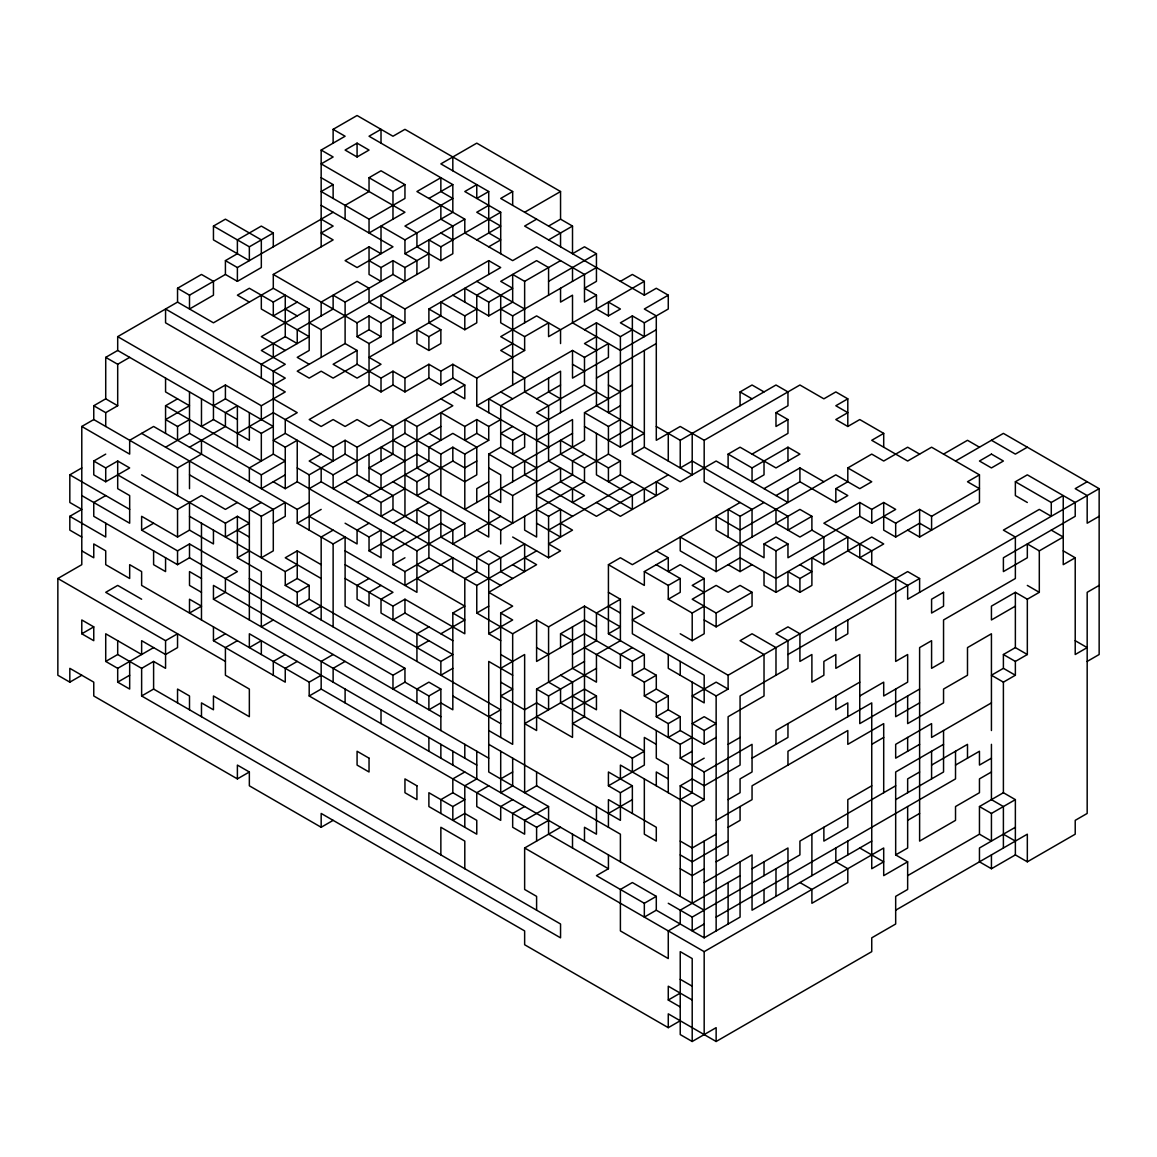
<?xml version="1.0" encoding="UTF-8"?>
<svg xmlns="http://www.w3.org/2000/svg" width="1157" height="1157" viewBox="0 0 1157 1157"><rect width="100%" height="100%" fill="white"/><g stroke="black" fill="none" stroke-linecap="round" stroke-linejoin="round"><path stroke-width="1.5" d="M333.129 143.15L333.129 129.338L357.079 115.512L392.975 136.237L404.95 129.338L512.667 191.527L512.667 205.353M321.169 246.803L321.169 150.063L345.104 136.237L333.129 129.338M213.452 226.078L249.348 246.803L249.348 260.629L213.452 239.889L213.452 226.078L225.413 219.165L261.323 239.889L261.323 267.542L237.387 281.353L225.413 274.455L189.502 295.18L177.542 288.267L177.542 302.093L117.696 336.644L117.696 350.455L237.387 419.557M357.079 143.15L345.104 150.063L357.079 156.976L369.04 150.063L357.079 143.15L357.079 156.976M333.129 198.44L333.129 184.614L321.169 191.527L369.04 219.165L404.95 198.44L404.95 184.614L381.015 170.788L369.04 177.701L369.04 191.527L345.104 205.339L345.104 219.165M177.542 288.267L201.477 274.455L213.452 281.353L213.452 295.18L189.502 309.006L189.502 295.18M225.413 274.455L225.413 260.629L237.387 253.716L237.387 239.889L261.323 226.078L273.298 232.991L273.298 246.803M249.348 246.803L273.298 232.991M225.413 260.629L237.387 267.542L333.129 212.252M105.721 357.368L117.696 364.281L117.696 405.745L105.721 398.832L105.721 357.368L117.696 350.455M369.04 177.701L392.975 191.527L404.95 184.614M117.696 364.281L129.671 357.368M309.194 364.281L297.233 357.368L309.194 350.455L309.194 309.006L273.298 288.267L273.298 274.455L333.129 239.904L321.169 232.991L333.129 226.078L321.169 219.165M273.298 288.267L213.452 322.817L177.542 302.093M428.885 198.44L452.821 184.614L452.821 212.252L404.95 239.889L381.015 226.078L381.015 253.716L369.04 246.803L345.104 260.629L357.079 267.542L392.975 246.803L321.169 205.353M81.785 675.24L69.825 682.153L57.85 675.24L57.85 578.5L81.785 564.674L81.785 426.47L93.76 419.557L93.76 405.745L105.721 398.832M249.348 302.093L237.387 295.18L249.348 288.267L273.298 302.093L285.258 295.18L285.258 336.644L297.233 343.557L297.233 329.731L333.129 309.006L333.129 295.18L345.104 302.093L392.975 274.455L404.95 281.353L404.95 267.542L428.885 253.716M93.76 405.745L105.721 412.659L117.696 405.745M297.233 302.093L273.298 315.904L273.298 302.093M488.731 246.803L500.706 239.904L488.731 232.991L488.731 191.527L476.771 198.44L476.771 184.614L464.796 191.527L500.706 212.252L500.706 253.716M309.194 309.006L261.323 336.644L285.258 350.455M369.04 260.629L381.015 267.542L392.975 260.629L404.95 267.542M404.95 239.889L404.95 253.716L464.796 219.165L464.796 232.991L512.667 260.629L536.602 246.803L584.487 274.455L584.487 302.093L596.448 295.18L596.448 309.006L608.423 315.904L620.398 309.006L608.423 302.093L608.423 315.904M488.731 205.353L476.771 212.252L500.706 226.078L476.771 239.904M512.667 191.527L500.706 198.44L560.552 232.991L560.552 246.803M165.567 433.383L165.567 405.745L177.542 398.832M285.258 336.644L261.323 350.455L285.258 364.281L273.298 371.195L273.298 454.108L249.348 467.934L249.348 481.76M309.194 322.817L321.169 329.731L428.885 267.542L428.885 239.904L440.86 246.803L500.706 212.252M81.785 537.036L69.825 530.123L69.825 516.311L81.785 509.398L69.825 502.485L69.825 474.847L81.785 467.934M93.76 461.021L105.721 467.934L117.696 461.021L129.671 467.934L105.721 481.76L93.76 474.847L93.76 461.021L105.721 454.123M117.696 336.644L213.452 391.919L225.413 385.006L261.323 405.745L285.258 391.919L165.567 322.817L165.567 309.006L285.258 378.108L273.298 385.006M464.796 219.165L416.925 191.527L440.86 177.701L440.86 191.527L452.821 198.44L404.95 226.078L416.925 232.991L416.925 246.803L440.86 260.629L452.821 253.716L452.821 226.078L440.86 219.165L440.86 205.339M524.642 212.252L560.552 191.527L560.552 219.165L548.577 226.078M165.567 378.108L165.567 391.919L189.502 405.745L165.567 419.572L177.542 426.47L189.502 419.572M213.452 405.745L225.413 398.832L225.413 385.006M273.298 274.455L357.079 322.817L369.04 315.904L381.015 322.817L392.975 315.904L392.975 343.557M536.602 219.165L524.642 226.078L644.333 295.18L656.294 288.267L668.269 295.18L668.269 309.006L644.333 322.817L632.358 315.904L620.398 322.817L644.333 336.644L644.333 322.817M165.567 447.209L189.502 433.383L261.323 474.847L285.258 461.021L273.298 454.108M249.348 412.659L249.348 440.296L213.452 419.572L201.477 426.47L201.477 398.832M357.079 364.281L357.079 350.455L345.104 343.557L297.233 371.195L309.194 378.108L321.169 371.195L333.129 378.108L357.079 364.281L381.015 378.108L392.975 371.195L404.95 378.108L428.885 364.281L440.86 371.195L452.821 364.281L476.771 378.108L524.642 350.455L524.642 336.644L548.577 322.817L548.577 336.644L644.333 281.353L644.333 295.18M357.079 322.817L357.079 336.644L369.04 329.731L381.015 336.644L381.015 322.817M381.015 309.006L381.015 295.18L404.95 309.006L488.731 260.629L500.706 267.542L428.885 309.006L428.885 322.817L440.86 329.731L440.86 343.557L428.885 350.455L416.925 343.557L416.925 329.731L428.885 336.644L440.86 329.731M105.721 495.572L93.76 502.485L93.76 516.311L177.542 564.674L189.502 557.775L392.975 675.24L404.95 668.327L404.95 682.153L392.975 689.066L392.975 675.24M189.502 447.209L225.413 426.47L225.413 412.659L237.387 405.745L237.387 447.209M357.079 350.455L333.129 364.281L357.079 378.108L381.015 364.281L369.04 357.368L440.86 315.904L440.86 302.093L464.796 315.904L476.771 309.006M357.079 336.644L369.04 343.557L381.015 336.644M392.975 329.731L404.95 322.817L404.95 309.006M548.577 239.904L572.513 226.078L572.513 253.716L584.487 246.803L596.448 253.716L596.448 281.353L584.487 288.267L596.448 295.18M93.76 419.557L177.542 467.934L201.477 454.123L201.477 440.296M237.387 433.383L273.298 412.659L333.129 447.209L345.104 440.296L357.079 447.209L464.796 385.006L464.796 398.832L452.821 391.919M488.731 288.267L476.771 295.18L476.771 322.817L464.796 329.731L428.885 309.006M249.348 426.47L261.323 433.383L273.298 426.47L225.413 398.832M464.796 302.093L464.796 288.267L488.731 302.093L512.667 288.267L500.706 281.353L536.602 260.629L548.577 267.542L548.577 295.18M452.821 295.18L488.731 315.904L512.667 302.093L512.667 274.44L524.642 281.353L560.552 260.629M333.129 447.209L333.129 461.021L285.258 433.383L273.298 440.296L285.258 447.209L297.233 440.296L297.233 481.76L285.258 488.673L273.298 481.76M464.796 385.006L452.821 378.108L440.86 385.006L428.885 378.108L404.95 391.919L392.975 385.006L381.015 391.919L369.04 385.006L309.194 419.557L321.169 426.47L333.129 419.557L345.104 426.47L357.079 419.557L369.04 426.47L381.015 419.557L392.975 426.47L392.975 454.108L369.04 467.934L381.015 474.847L416.925 454.108L464.796 481.76L476.771 474.847L476.771 447.209L452.821 433.383L428.885 447.209L428.885 461.021L357.079 502.485M548.577 281.353L596.448 253.716M213.452 530.123L213.452 543.949L189.502 530.123L177.542 537.036L141.631 516.311L141.631 530.123L153.606 523.224M117.696 474.847L177.542 509.398L201.477 495.572L225.413 509.398L237.387 502.485M500.706 309.006L512.667 315.904L596.448 267.542M285.258 474.847L261.323 488.659L261.323 474.847M321.169 454.108L309.194 461.021L333.129 474.847L404.95 433.383L440.86 454.108L452.821 447.209L464.796 454.108L488.731 440.296L488.731 426.47L500.706 419.557M512.667 343.557L500.706 350.455L512.667 357.368M620.398 281.353L632.358 274.455L644.333 281.353M141.631 530.123L177.542 550.862L189.502 543.949L237.387 571.587L225.413 578.5L225.413 592.326L213.452 599.225L213.452 585.413L440.86 716.704M225.413 523.224L237.387 516.311L249.348 523.224L225.413 537.036L225.413 523.224L141.631 474.847M261.323 502.485L249.348 509.398L249.348 619.964M309.194 530.123L309.194 474.847L345.104 454.108L345.104 440.296M189.502 474.847L261.323 516.311L285.258 502.485L285.258 516.311L273.298 523.224M309.194 488.673L321.169 481.76L321.169 467.934M404.95 433.383L404.95 419.557L416.925 426.47L452.821 405.745L440.86 398.832M584.487 329.731L596.448 322.817L620.398 336.644L632.358 329.731M81.785 633.79L93.76 626.877L93.76 640.689L81.785 633.79L81.785 619.964L93.76 626.877M81.785 426.47L129.671 454.123L129.671 440.296L153.606 426.47L297.233 509.398L309.194 502.485M428.885 530.123L392.975 509.398L392.975 495.572L357.079 474.847L333.129 488.673L333.129 474.847M392.975 440.296L404.95 447.209L440.86 426.47M476.771 378.108L476.771 405.745L572.513 350.455L584.487 357.368L608.423 343.557L608.423 357.368L572.513 378.108L572.513 350.455M596.448 336.644L584.487 343.557L596.448 350.455M668.269 295.18L644.333 309.006L656.294 315.904L656.294 440.296L680.229 426.47L704.179 440.296L799.921 385.006L823.871 398.832L835.831 391.919L847.806 398.832L847.806 426.47L835.831 419.557L847.806 412.659L835.831 405.745L847.806 398.832M237.387 516.311L237.387 557.775L249.348 550.862M297.233 509.398L297.233 523.224L321.169 509.398M428.885 433.383L440.86 440.296L440.86 412.659L464.796 426.47L476.771 419.557L488.731 426.47M488.731 440.296L476.771 433.383L464.796 440.296L464.796 426.47M536.602 398.832L560.552 385.006M656.294 329.731L620.398 350.455L572.513 322.817L572.513 295.18L560.552 302.093L560.552 288.267M165.567 640.689L177.542 633.79L177.542 647.602L165.567 654.515L141.631 640.689L141.631 654.515L105.721 633.79L105.721 661.428L117.696 654.515L141.631 668.341L153.606 661.428L165.567 668.341L165.567 640.689L57.85 578.5M321.169 564.674L297.233 550.862L285.258 557.775L321.169 578.5M333.129 530.123L321.169 537.036L321.169 619.964M345.104 481.76L381.015 502.485L404.95 488.673M596.448 502.485L620.398 516.311L668.269 488.659L656.294 481.76L656.294 495.572L620.398 474.847L620.398 461.021L608.423 467.934L560.552 440.296L560.552 454.123L584.487 467.934L584.487 481.76L500.706 530.123L428.885 488.673L416.925 495.572L416.925 481.76L452.821 461.021L452.821 447.209M512.667 426.47L500.706 433.383L512.667 440.296L524.642 433.383L524.642 447.195L512.667 454.108L512.667 440.296M608.423 398.832L584.487 385.006L536.602 412.644L548.577 419.557M596.448 378.108L656.294 343.557M129.671 661.428L129.671 689.066L117.696 682.153L117.696 668.341L153.606 647.602M189.502 516.311L285.258 571.587L297.233 564.674M297.233 523.224L333.129 543.949L345.104 537.036L345.104 606.138L440.86 661.428L452.821 654.515L381.015 613.051L381.015 599.225L392.975 592.326L345.104 564.674M369.04 523.224L357.079 530.123L357.079 543.949L309.194 516.311M392.975 509.398L381.015 516.311L381.015 502.485M476.771 461.021L464.796 467.934L452.821 461.021M476.771 530.123L488.731 537.036L488.731 454.108L500.706 447.209L536.602 467.934M488.731 412.659L488.731 398.832L536.602 426.47L596.448 391.919M117.696 682.153L129.671 675.24M285.258 571.587L285.258 585.413L297.233 578.5L309.194 585.413L309.194 599.225L500.706 709.791L488.731 716.704M369.04 537.036L381.015 530.123L381.015 557.775L369.04 550.862L369.04 537.036L345.104 523.224M392.975 523.224L428.885 502.485M536.602 440.296L572.513 419.557L572.513 447.209M464.796 454.108L464.796 509.398L584.487 440.296L584.487 412.659L632.358 385.006M213.452 626.877L213.452 640.689L225.413 633.79M285.258 585.413L297.233 592.326L309.194 585.413M369.04 550.862L404.95 530.123M416.925 523.224L416.925 509.398L428.885 516.311L440.86 509.398L440.86 537.036L488.731 564.674L524.642 543.949L524.642 571.587L512.667 564.674M488.731 481.76L476.771 488.659L476.771 502.485M488.731 454.108L512.667 467.934L572.513 433.383M620.398 405.745L608.423 412.659L608.423 371.195M141.631 695.979L153.606 689.066L560.552 924.009L560.552 937.835L141.631 695.979L141.631 668.341M237.387 640.689L225.413 647.602L225.413 675.24L249.348 689.066L249.348 716.704L213.452 695.979L213.452 709.791L201.477 702.892L201.477 716.704M273.298 619.964L261.323 626.877L261.323 571.587L237.387 557.775M309.194 599.225L297.233 606.138L297.233 592.326M381.015 543.949L392.975 550.862L440.86 523.224L452.821 530.123L452.821 543.949L500.706 516.311M584.487 412.659L608.423 426.47L620.398 419.557M309.194 613.051L321.169 606.138M369.04 578.5L357.079 585.413L357.079 599.225L369.04 606.138L369.04 592.326L381.015 585.413M392.975 550.862L392.975 564.674L404.95 557.775M297.233 481.76L416.925 550.862L464.796 523.224L464.796 537.036M500.706 488.659L512.667 495.572L560.552 467.934L560.552 481.76L584.487 495.572L572.513 502.485L572.513 488.673M584.487 454.108L572.513 461.021L572.513 474.847L536.602 495.572L572.513 516.311M608.423 440.296L632.358 426.47M392.975 564.674L404.95 571.587L428.885 557.775L476.771 585.413L536.602 550.862M584.487 467.934L608.423 454.123L620.398 461.021M584.487 426.47L620.398 447.209L644.333 433.383L596.448 405.745L596.448 322.817M285.258 654.515L273.298 661.428L273.298 675.24M632.358 315.904L632.358 454.123L644.333 447.209L692.204 474.847L692.204 433.383M740.075 405.745L740.075 391.919L752.05 385.006L764.025 391.919M297.233 661.428L285.258 668.327L285.258 682.153L213.452 640.689M345.104 578.5L392.975 606.138L404.95 599.225L464.796 633.776L464.796 578.5L476.771 571.587L476.771 557.775L488.731 550.862L500.706 557.775L500.706 571.587L512.667 578.5M536.602 509.398L548.577 516.311L560.552 509.398L560.552 537.036L536.602 523.224M620.398 474.847L608.423 481.76L608.423 467.934M775.985 509.398L775.985 523.21L799.921 537.036L811.896 530.123L811.896 516.311L787.96 530.123L787.96 516.311L692.204 461.021L680.229 467.934L680.229 440.296L775.985 385.006L787.96 391.919L787.96 405.745L775.985 412.659L775.985 426.47L787.96 419.557L787.96 433.383L752.05 454.108M333.129 654.515L321.169 661.428L321.169 689.066L309.194 695.979L309.194 682.153L321.169 675.24M452.821 640.689L404.95 613.051L392.975 619.964L392.975 606.138M548.577 530.123L632.358 481.76M345.104 661.428L333.129 668.327L333.129 682.153M668.269 474.847L596.448 516.311L548.577 488.673M428.885 626.877L416.925 633.776L416.925 661.428M440.86 730.53L440.86 689.066L428.885 695.979L428.885 709.791L440.86 702.878L452.821 709.791L452.821 613.051L464.796 606.138L416.925 578.5M512.667 537.036L548.577 557.775L560.552 550.862L548.577 543.949L572.513 530.123L560.552 523.21M728.115 454.108L740.075 447.209L775.985 467.934L799.921 454.108L787.96 447.209L752.05 467.934L728.115 454.108L728.115 467.934M416.925 647.602L428.885 640.689M440.86 633.776L464.796 619.964L452.821 613.051M476.771 585.413L476.771 613.051L488.731 606.138M500.706 737.428L500.706 613.051L512.667 606.138L488.731 592.312L536.602 564.674L524.642 557.761M69.825 682.153L69.825 668.341L93.76 682.153L93.76 695.979L237.387 778.892L249.348 771.994L249.348 785.805L321.169 827.269L333.129 820.356M500.706 640.689L488.731 633.776L512.667 619.964L500.706 613.051M644.333 654.515L632.358 661.414L632.358 675.24L644.333 668.327L644.333 654.515L608.423 633.776L608.423 564.674L620.398 557.761L632.358 564.674L740.075 502.485M847.806 426.47L859.767 419.557L883.702 433.383L883.702 447.209M452.821 668.327L440.86 675.24L440.86 661.428M476.771 613.051L512.667 633.776L536.602 619.964L548.577 626.877L584.487 606.138L620.398 626.863L608.423 633.776M764.025 488.659L799.921 467.934L823.871 481.76M608.423 564.674L644.333 585.413L644.333 571.587L668.269 557.761L668.269 571.587L680.229 564.674L704.179 578.5L704.179 633.776L692.204 640.689L680.229 633.776M728.115 537.036L728.115 509.398L740.075 516.311L764.025 502.485M775.985 495.572L799.921 481.76L835.831 502.485L847.806 495.572L835.831 488.659L835.831 502.485M883.702 433.383L871.742 440.296L907.652 461.021L931.587 447.209L979.458 474.847L979.458 502.485L919.613 537.036L907.652 530.123M500.706 668.327L524.642 654.515L524.642 792.719L536.602 785.805L620.398 834.183L620.398 861.82M560.552 647.602L560.552 633.776L584.487 619.964L596.448 626.877M608.423 592.312L620.398 599.225L596.448 613.051L596.448 640.689L572.513 654.515M835.831 488.659L847.806 481.76L847.806 467.934L871.742 454.108L883.702 461.021L907.652 447.209L919.613 454.108M668.269 585.413L680.229 578.5L680.229 592.312L668.269 599.225L668.269 585.413L644.333 571.587M1087.175 661.428L1099.15 654.515L1099.15 488.659L907.652 599.225L907.652 585.413L847.806 550.862L847.806 537.036L775.985 578.5L740.075 557.761L716.14 571.587L680.229 550.862L680.229 537.036L716.14 557.761L799.921 509.398L811.896 516.311M704.179 578.5L692.204 585.413L704.179 592.312M847.806 467.934L871.742 481.76L859.767 488.659L835.831 474.847L740.075 530.123L716.14 516.311L716.14 530.123L764.025 557.761L764.025 543.949L775.985 537.036L787.96 543.949L787.96 557.761L859.767 516.311L871.742 523.21L895.677 509.398L883.702 502.485L871.742 509.398L859.767 502.485L823.871 523.21L871.742 550.862L871.742 564.674M572.513 695.979L596.448 709.791L596.448 695.979L584.487 689.066L524.642 723.617L536.602 730.53L536.602 689.066L584.487 661.428M728.115 564.674L740.075 571.587L752.05 564.674M764.025 543.949L775.985 550.862L787.96 543.949M943.548 454.108L967.498 440.296L979.458 447.209M500.706 682.153L512.667 689.066L500.706 695.979L524.642 709.791L536.602 702.878L548.577 709.791L548.577 695.979L596.448 668.327M632.358 647.602L620.398 654.515L620.398 668.327L584.487 647.602M668.269 599.225L692.204 613.051L704.179 606.138M955.523 461.021L1003.394 433.383L1099.15 488.659M752.05 592.312L740.075 585.413L728.115 592.312L716.14 585.413L692.204 599.225L716.14 613.051L752.05 592.312L752.05 606.138L716.14 626.863L704.179 619.964M464.796 771.994L452.821 778.892L452.821 792.719L440.86 799.632L440.86 813.443M572.513 709.791L596.448 695.979M764.025 571.587L764.025 585.413L775.985 592.312L787.96 585.413L799.921 592.312L811.896 585.413L811.896 557.761L823.871 564.674L871.742 537.036L883.702 543.949L859.767 557.761L859.767 543.949M787.96 585.413L787.96 571.587L799.921 578.5L811.896 571.587L799.921 564.674M883.702 516.311L895.677 523.21L919.613 509.398L931.587 516.311L979.458 488.659L967.498 481.76L979.458 474.847M1027.329 447.209L1015.369 454.108L991.433 440.296M644.333 682.153L656.294 675.24L656.294 689.066L644.333 695.979L644.333 682.153L632.358 675.24M883.702 502.485L883.702 530.123L895.677 537.036L919.613 523.21L931.587 530.123L931.587 516.311M452.821 806.545L452.821 820.356L464.796 813.443L476.771 820.356L476.771 834.183L428.885 806.545L428.885 792.719L452.821 806.545L464.796 799.632L452.821 792.719M488.731 785.805L476.771 792.719L476.771 806.545L500.706 820.356L500.706 806.545L512.667 799.632M500.706 778.892L512.667 771.994M1027.329 502.485L1015.369 495.572L1015.369 481.76L1027.329 474.847L1075.215 502.485L1075.215 516.311L1003.394 557.761L1003.394 571.587L1027.329 557.761L1027.329 543.949L1039.304 550.862L1063.24 537.036L1051.279 530.123M656.294 702.878L668.269 695.979L668.269 709.791L656.294 716.704L656.294 702.878L644.333 695.979M728.115 675.24L728.115 689.066L716.14 682.153L692.204 695.979L704.179 702.878L704.179 675.24L632.358 633.776L632.358 606.138L644.333 613.051L632.358 619.964L728.115 675.24L907.652 571.587L919.613 578.5L919.613 592.312M524.642 806.545L512.667 813.443L512.667 827.269L524.642 834.183L524.642 820.356L548.577 806.545L548.577 834.183L608.423 868.733L608.423 854.907M668.269 723.617L680.229 716.704L680.229 730.53L668.269 737.428L668.269 723.617L656.294 716.704M668.269 654.515L668.269 668.327L716.14 695.964L728.115 689.066M787.96 654.515L919.613 578.5M1015.369 481.76L1051.279 502.485L1063.24 495.572L1063.24 564.674L1075.215 557.775L1075.215 654.515L1087.175 647.602L1075.215 640.689M1087.175 481.76L1075.215 488.659L1087.175 495.572L1087.175 523.21L1099.15 516.311M584.487 606.138L584.487 716.704L572.513 723.617L632.358 758.168L644.333 751.255L560.552 702.878L560.552 689.066L548.577 682.153L548.577 626.877M309.194 695.979L536.602 827.269L548.577 820.356M632.358 813.443L632.358 785.805L620.398 792.719L608.423 785.805L644.333 765.081L644.333 737.428L656.294 744.341M620.398 737.428L620.398 709.791L680.229 744.341L692.204 737.428M704.179 730.53L716.14 723.617L704.179 716.704L692.204 723.617L704.179 730.53L704.179 744.341L680.229 730.53M536.602 910.197L536.602 896.371L524.642 889.458L524.642 847.994L560.552 827.269M680.229 744.341L680.229 758.168L692.204 751.255M704.179 744.341L716.14 737.428M608.423 813.443L632.358 799.632M692.204 765.081L704.179 758.168M728.115 744.341L740.075 737.428M680.229 896.371L680.229 785.805L692.204 778.892L704.179 785.805L740.075 765.081L740.075 695.979L787.96 668.327L787.96 640.689L775.985 633.776L787.96 626.863L799.921 633.776L799.921 661.414L811.896 654.515L811.896 682.153L823.871 675.24L823.871 661.428L835.831 654.515L835.831 668.327L859.767 654.515L859.767 723.617L919.613 689.066M680.229 758.168L704.179 771.979L752.05 744.341L752.05 771.979L740.075 778.892L740.075 792.719L728.115 799.632M859.767 682.153L775.985 730.53L775.985 744.341M1039.304 550.862L1039.304 592.326L1027.329 599.225L1015.369 592.326L991.433 606.138L991.433 619.964L1015.369 606.138M680.229 799.632L692.204 792.719L692.204 682.153M752.05 758.168L787.96 737.428L787.96 723.617M859.767 695.979L883.702 682.153L883.702 695.979L907.652 682.153L907.652 654.515L895.677 661.428L895.677 578.5M620.398 778.892L620.398 765.081L692.204 806.53L704.179 799.632L704.179 771.979M608.423 868.733L596.448 875.647L644.333 903.284L656.294 896.371L656.294 910.197L704.179 937.835L740.075 917.096L740.075 861.82M1099.15 585.413L1087.175 592.326L1087.175 813.443L1075.215 820.356L1075.215 834.183L1027.329 861.82L1015.369 854.907L991.433 868.733L979.458 861.82L979.458 847.994L1015.369 827.269M716.14 820.356L752.05 799.632L752.05 785.805L847.806 730.53L847.806 744.341L883.702 723.617L883.702 792.719M919.613 702.878L895.677 716.704L895.677 689.066M1027.329 654.515L1015.369 661.428L1015.369 675.24L1003.394 682.153L991.433 675.24L1003.394 668.327L1003.394 654.515L1015.369 647.602L1027.329 654.515L1027.329 599.225M716.14 834.183L692.204 847.994L680.229 841.081M728.115 827.269L740.075 820.356L740.075 806.53M871.742 744.341L883.702 737.428M728.115 841.096L692.204 861.82L680.229 854.907M704.179 868.733L692.204 875.647L680.229 868.733M716.14 861.82L728.115 854.907L728.115 716.704L764.025 695.979L764.025 654.515L740.075 640.689L752.05 633.776L775.985 647.602L775.985 675.24M919.613 744.341L895.677 758.168L895.677 744.341L931.587 723.617L931.587 737.428L991.433 702.878M656.294 910.197L644.333 917.096L644.333 903.284M704.179 882.545L752.05 854.907L752.05 910.197L871.742 841.096M871.742 785.805L847.806 799.632L847.806 827.269L823.871 841.096L823.871 827.269M943.548 744.341L895.677 771.994L895.677 854.907L907.652 861.82L907.652 889.458L895.677 896.371L895.677 924.009L871.742 937.835L871.742 951.661L716.14 1041.488L668.269 1013.85L668.269 1027.662L680.229 1020.763M740.075 875.647L680.229 910.197L680.229 924.009L668.269 930.922L668.269 958.56L620.398 930.922L620.398 889.458L632.358 882.545L656.294 896.371M752.05 868.733L787.96 847.994L787.96 889.458M895.677 785.805L799.921 841.096L799.921 854.907L692.204 917.096L668.269 903.284M919.613 771.994L907.652 778.892L907.652 792.719M931.587 765.081L967.498 744.341L967.498 758.168M895.677 799.632L943.548 771.994L943.548 730.53M955.523 765.081L979.458 751.255L979.458 765.081L991.433 758.168M704.179 924.009L692.204 930.922L692.204 917.096M716.14 917.096L955.523 778.892L955.523 751.255M907.652 820.356L919.613 813.443M991.433 771.994L979.458 778.892L979.458 792.719L955.523 806.545L955.523 820.356L919.613 841.096L919.613 647.602L931.587 640.689L931.587 668.327L943.548 661.428L943.548 619.964L1015.369 578.5L1015.369 537.036L1003.394 530.123L1039.304 509.398L1051.279 516.311L1051.279 502.485M524.642 847.994L704.179 951.647L883.702 847.994L883.702 875.647L907.652 861.82M895.677 854.907L907.652 847.994L907.652 806.545M907.652 875.647L979.458 834.183L979.458 806.545L1003.394 792.719L1015.369 799.632L1015.369 854.907M692.204 1000.024L668.269 986.198L668.269 1000.024L680.229 993.111M979.458 806.545L991.433 813.443L1015.369 799.632M895.677 910.197L1027.329 834.183L1027.329 861.82M692.204 1041.488L692.204 958.56L680.229 951.647L680.229 1034.575L692.204 1041.488L716.14 1027.662L716.14 1041.488M560.552 191.527L476.771 143.15L440.86 163.889L488.731 191.527M560.552 219.165L572.513 226.078M452.821 184.614L369.04 136.237L381.015 129.338L381.015 143.15M1063.24 550.862L1075.215 557.775M321.169 150.063L333.129 156.976L321.169 163.889L404.95 212.252L369.04 232.991L369.04 219.165M740.075 391.919L752.05 398.832M775.985 412.659L787.96 419.557M440.86 232.991L452.821 239.904M321.169 177.701L333.129 184.614M1027.329 585.413L1039.304 592.326M476.771 281.353L524.642 309.006M404.95 253.716L416.925 260.629L416.925 274.455M524.642 336.644L500.706 322.817L500.706 295.18M572.513 364.281L584.487 371.195M608.423 385.006L620.398 391.919M524.642 350.455L500.706 336.644L536.602 315.904L560.552 329.731L560.552 343.557M656.294 426.47L680.229 440.296M811.896 530.123L823.871 537.036L823.871 564.674M512.667 371.195L524.642 378.108L524.642 391.919L548.577 405.745L548.577 461.021L632.358 509.398L632.358 495.572L596.448 474.847L596.448 433.383M560.552 398.832L548.577 391.919L548.577 378.108M1003.394 654.515L1015.369 661.428M404.95 322.817L369.04 302.093L369.04 288.267L357.079 281.353L321.169 302.093L321.169 315.904M632.358 454.123L680.229 481.76L716.14 461.021L787.96 502.485L787.96 488.673M1003.394 668.327L1015.369 675.24M500.706 391.919L512.667 398.832M476.771 405.745L548.577 447.209M285.258 309.006L297.233 315.904M536.602 481.76L524.642 474.847L524.642 461.021M656.294 550.862L668.269 557.761M488.731 467.934L500.706 474.847L500.706 502.485L488.731 495.572M656.294 564.674L680.229 578.5M404.95 461.021L381.015 447.209L381.015 461.021M488.731 509.398L512.667 523.224L512.667 495.572M273.298 398.832L297.233 412.659L285.258 419.557L285.258 433.383M404.95 474.847L416.925 481.76M345.104 454.108L357.079 461.021M392.975 481.76L464.796 523.224M608.423 606.138L620.398 613.051M1003.394 834.183L1015.369 841.096M979.458 834.183L991.433 841.096L991.433 813.443M297.233 467.934L309.194 474.847M321.169 481.76L500.706 585.413M632.358 661.414L584.487 633.776L536.602 661.428L536.602 619.964M644.333 668.327L656.294 675.24M165.567 405.745L261.323 461.021L261.323 433.383M560.552 633.776L572.513 640.689M656.294 689.066L668.269 695.979M416.925 564.674L428.885 571.587M668.269 709.791L680.229 716.704M536.602 647.602L548.577 654.515M141.631 433.383L273.298 509.398L273.298 550.862L261.323 557.775L261.323 516.311M345.104 550.862L416.925 592.326L416.925 550.862M560.552 675.24L572.513 682.153L572.513 737.428L536.602 716.704M859.767 847.994L883.702 861.82L871.742 868.733L871.742 702.878L787.96 751.255L787.96 765.081M500.706 654.515L512.667 661.428M512.667 675.24L488.731 661.428L488.731 771.994L548.577 806.545M536.602 689.066L548.577 695.979M237.387 530.123L249.348 537.036M668.269 778.892L656.294 771.979L656.294 785.805M680.229 785.805L704.179 799.632M632.358 785.805L608.423 771.979L608.423 785.805M799.921 882.545L811.896 889.458L811.896 903.284L847.806 882.545L847.806 868.733L835.831 861.82L835.831 847.994M69.825 474.847L129.671 509.398M249.348 578.5L404.95 668.327M440.86 689.066L428.885 682.153L416.925 689.066L416.925 702.878M452.821 695.979L500.706 723.617M81.785 495.572L129.671 523.224L129.671 495.572L117.696 488.673L117.696 461.021M404.95 682.153L428.885 695.979M488.731 730.53L512.667 744.341L512.667 633.776M201.477 578.5L189.502 571.587L189.502 585.413L201.477 592.326M488.731 744.341L620.398 820.356L620.398 792.719M69.825 516.311L105.721 537.036L105.721 523.224M213.452 599.225L488.731 758.168M476.771 765.081L249.348 633.776L249.348 647.602L261.323 640.689L261.323 654.515M81.785 550.862L93.76 557.775L93.76 543.949L105.721 550.862L105.721 564.674L129.671 578.5L129.671 564.674L141.631 571.587L141.631 585.413L309.194 682.153M321.169 689.066L704.179 910.197M141.631 599.225L117.696 585.413L105.721 592.326L225.413 661.428M680.229 979.299L692.204 986.198M105.721 661.428L117.696 668.341M668.269 1000.024L680.229 1006.937M249.348 771.994L237.387 765.081L237.387 778.892M668.269 1027.662L524.642 944.748L524.642 930.922L321.169 813.443L321.169 827.269M1015.369 592.326L1015.369 647.602M1003.394 682.153L1003.394 792.719M1003.394 847.994L1003.394 806.545L991.433 799.632L991.433 744.341M991.433 730.53L991.433 633.776L967.498 647.602L967.498 675.24L943.548 689.066L943.548 702.878L907.652 723.617L907.652 695.979M991.433 854.907L991.433 868.733M931.587 751.255L931.587 778.892M919.613 509.398L919.613 537.036M907.652 737.428L907.652 751.255M895.677 523.21L895.677 537.036M871.742 509.398L871.742 523.21M859.767 502.485L859.767 516.311M847.806 619.964L847.806 633.776L835.831 640.689L835.831 626.863M847.806 716.704L847.806 702.878L835.831 709.791L835.831 695.979M847.806 841.096L847.806 854.907M811.896 834.183L811.896 875.647M799.921 467.934L799.921 481.76M799.921 578.5L799.921 592.312M787.96 447.209L787.96 461.021M775.985 550.862L775.985 592.312M775.985 868.733L775.985 896.371M764.025 461.021L764.025 474.847L752.05 481.76L752.05 467.934M764.025 861.82L764.025 875.647M764.025 889.458L764.025 903.284M752.05 537.036L752.05 509.398L704.179 481.76L704.179 440.296M740.075 516.311L740.075 571.587M728.115 882.545L728.115 924.009M716.14 557.761L716.14 571.587M716.14 613.051L716.14 626.863M716.14 695.964L716.14 930.922M704.179 841.081L704.179 937.835M704.179 951.647L704.179 1034.575M692.204 613.051L692.204 640.689M692.204 806.53L692.204 903.284M680.229 661.414L680.229 675.24M668.269 433.383L668.269 461.021M668.269 792.719L668.269 765.081L656.294 758.168L656.294 730.53M644.333 350.455L644.333 447.209M644.333 488.673L644.333 502.485M644.333 778.892L644.333 834.183L656.294 841.096L656.294 827.269L608.423 799.632L608.423 827.269M632.358 758.168L632.358 771.979M620.398 336.644L620.398 447.209M620.398 599.225L620.398 640.689L596.448 654.515L596.448 682.153L572.513 668.327L572.513 626.877M608.423 426.47L608.423 454.123M596.448 806.545L596.448 834.183L584.487 827.269L584.487 841.096M584.487 357.368L584.487 385.006M572.513 267.542L572.513 281.353M572.513 834.183L572.513 847.994M560.552 412.659L560.552 371.195L500.706 405.745L500.706 447.195M548.577 516.311L548.577 557.775M536.602 426.47L536.602 537.036L524.642 530.123L524.642 516.311M536.602 771.994L536.602 785.805M536.602 827.269L536.602 841.096M524.642 281.353L524.642 322.817M512.667 315.904L512.667 385.006M512.667 467.934L512.667 481.76M512.667 758.168L512.667 785.805L500.706 792.719L500.706 751.255M500.706 530.123L500.706 543.949M488.731 260.629L488.731 274.455M488.731 302.093L488.731 315.904M488.731 564.674L488.731 633.776M476.771 419.557L476.771 433.383M476.771 751.255L476.771 778.892L464.796 785.805L464.796 827.269M464.796 315.904L464.796 329.731M464.796 744.341L464.796 758.168M464.796 868.733L464.796 841.096L440.86 827.269L440.86 854.907M452.821 156.976L452.821 170.802M452.821 364.281L452.821 378.108M452.821 571.587L452.821 557.775L404.95 585.413L404.95 571.587M452.821 751.255L452.821 765.081M440.86 246.803L440.86 260.629M440.86 371.195L440.86 385.006M440.86 454.108L440.86 495.572M440.86 744.341L440.86 758.168M428.885 336.644L428.885 350.455M428.885 364.281L428.885 378.108M428.885 488.673L428.885 474.847L416.925 467.934L416.925 426.47M428.885 516.311L428.885 557.775M428.885 737.443L428.885 751.255M404.95 378.108L404.95 391.919M404.95 447.209L404.95 516.311M404.95 599.225L404.95 613.051M392.975 191.527L392.975 219.165M392.975 260.629L392.975 274.455M392.975 371.195L392.975 385.006M381.015 267.542L381.015 281.353L369.04 274.455L369.04 246.803M381.015 378.108L381.015 391.919M381.015 474.847L381.015 488.659M381.015 709.791L381.015 723.617M369.04 315.904L369.04 329.731M369.04 343.557L369.04 385.006M369.04 454.108L369.04 481.76M357.079 447.209L357.079 474.847M345.104 302.093L345.104 343.557M345.104 689.066L345.104 702.892M333.129 543.949L333.129 626.877M321.169 329.731L321.169 357.368M297.233 550.862L297.233 578.5M285.258 447.209L285.258 488.673M273.298 343.557L273.298 357.368M261.323 295.18L261.323 309.006L309.194 336.644L261.323 364.281L261.323 378.108M261.323 405.745L261.323 419.557M237.387 267.542L237.387 281.353M213.452 391.919L213.452 419.557M201.477 523.224L201.477 619.964M189.502 391.919L189.502 433.383M189.502 461.021L189.502 488.673M189.502 502.485L189.502 530.123M189.502 543.949L189.502 557.775M189.502 709.791L189.502 695.979L177.542 689.066L177.542 702.892M177.542 426.47L177.542 440.296M177.542 467.934L177.542 495.572M177.542 509.398L177.542 537.036M177.542 550.862L177.542 564.674M165.567 557.775L165.567 571.587L153.606 564.674L153.606 550.862M153.606 661.428L153.606 689.066M117.696 640.689L117.696 654.515M105.721 412.659L105.721 426.47M105.721 467.934L105.721 481.76M201.477 606.138L189.502 613.051L189.502 599.225L201.477 606.138M991.433 454.108L979.458 461.021L991.433 467.934L1003.394 461.021L991.433 454.108M943.548 592.312L931.587 599.225L931.587 613.051L943.548 606.138L943.548 592.312M369.04 758.168L357.079 751.255L357.079 765.081L369.04 771.994L369.04 758.168M416.925 785.805L404.95 778.892L404.95 792.719L416.925 799.632L416.925 785.805"/></g></svg>
